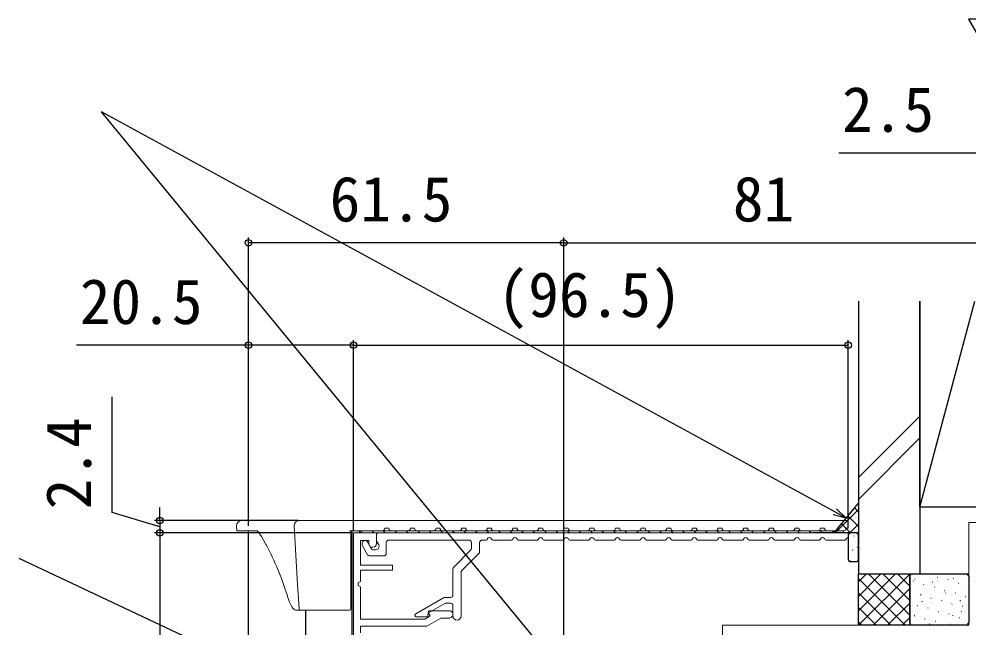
# Model space of a CAD drawing. Units: millimetres, scale not verified. Extents: x -525 to 525, y -783 to 779.
# Drawn here: x -340.2 to -154.9, y 397.3 to 516.1 of the extents above; entities that cross this region are included whole.
import ezdxf
from ezdxf.enums import TextEntityAlignment as Align

# ---------------------------------------------------------------- set-up
doc = ezdxf.new("R2010")
doc.units = ezdxf.units.MM
doc.header["$LTSCALE"] = 4
for name, color, linetype, lineweight in [('0-0_0', 30, 'Continuous', 18), ('0-2_YKK_11', 211, 'Continuous', 18), ('0-3_YKK_11E', 4, 'Continuous', 18), ('0-5_YKK_13', 4, 'Continuous', 18)]:
    doc.layers.add(name, color=color, linetype=linetype, lineweight=lineweight)
for name, color, linetype in [('0-4_YKK_12', 2, 'Continuous'), ('0-6_YKK_D', 6, 'Continuous'), ('0-8_YSS_K', 3, 'Continuous'), ('0-9_YSS_KE', 3, 'Continuous')]:
    doc.layers.add(name, color=color, linetype=linetype)
doc.styles.add('ＭＳ ゴシック', font='')
doc.styles.get('ＭＳ ゴシック').set_extended_font_data('MS Gothic')

msp = doc.modelspace()

# ---------------------------------------------------------------- linework, layer by layer
at = {"layer": '0-0_0'}
for p, q in [((-270.45, 415.53), (-270.45, 414.31)), ((-178.45, 415.83), (-270.15, 415.83)), ((-273.25, 413.83), (-273.25, 413.489)), ((-273.209, 413.339), (-272.194, 411.58)), ((-272.569, 414.33), (-272.75, 414.33)), ((-271.501, 412.78), (-272.309, 414.18)), ((-270.409, 414.16), (-270.017, 413.48)), ((-268.55, 411.83), (-268.55, 413.93)), ((-268.05, 414.43), (-252.45, 414.43)), ((-251.95, 413.93), (-251.95, 412.8)), ((-250.35, 412.137), (-250.35, 413.93)), ((-249.85, 414.43), (-249.072, 414.43)), ((-248.894, 414.539), (-248.806, 414.711)), ((-248.093, 414.711), (-248.033, 414.593)), ((-247.766, 414.43), (-244.072, 414.43)), ((-243.894, 414.539), (-243.806, 414.711)), ((-243.093, 414.711), (-243.033, 414.593)), ((-242.766, 414.43), (-239.072, 414.43)), ((-238.894, 414.539), (-238.806, 414.711)), ((-238.093, 414.711), (-238.033, 414.593)), ((-237.766, 414.43), (-234.072, 414.43)), ((-233.894, 414.539), (-233.806, 414.711)), ((-233.093, 414.711), (-233.033, 414.593)), ((-232.766, 414.43), (-229.072, 414.43)), ((-228.894, 414.539), (-228.806, 414.711)), ((-228.093, 414.711), (-228.033, 414.593)), ((-227.766, 414.43), (-224.072, 414.43)), ((-223.894, 414.539), (-223.806, 414.711)), ((-223.093, 414.711), (-223.033, 414.593)), ((-222.766, 414.43), (-219.072, 414.43)), ((-218.894, 414.539), (-218.806, 414.711)), ((-218.093, 414.711), (-218.033, 414.593)), ((-217.766, 414.43), (-214.072, 414.43)), ((-213.894, 414.539), (-213.806, 414.711)), ((-213.093, 414.711), (-213.033, 414.593)), ((-212.766, 414.43), (-209.072, 414.43)), ((-208.894, 414.539), (-208.806, 414.711)), ((-208.093, 414.711), (-208.033, 414.593)), ((-207.766, 414.43), (-204.072, 414.43)), ((-203.894, 414.539), (-203.806, 414.711)), ((-203.093, 414.711), (-203.033, 414.593)), ((-202.766, 414.43), (-199.072, 414.43)), ((-198.894, 414.539), (-198.806, 414.711)), ((-198.093, 414.711), (-198.033, 414.593)), ((-197.766, 414.43), (-194.072, 414.43)), ((-193.894, 414.539), (-193.806, 414.711)), ((-193.093, 414.711), (-193.033, 414.593)), ((-192.766, 414.43), (-189.072, 414.43)), ((-188.894, 414.539), (-188.806, 414.711)), ((-188.093, 414.711), (-188.033, 414.593)), ((-187.766, 414.43), (-184.072, 414.43)), ((-183.894, 414.539), (-183.806, 414.711)), ((-183.093, 414.711), (-183.033, 414.593)), ((-182.766, 414.43), (-179.072, 414.43)), ((-178.894, 414.539), (-178.806, 414.711)), ((-270.65, 412.53), (-271.068, 412.53)), ((-252.096, 412.446), (-255.403, 409.139)), ((-253.803, 408.476), (-250.496, 411.783)), ((-271.761, 411.33), (-269.05, 411.33)), ((-255.55, 408.785), (-255.55, 403.73)), ((-253.95, 399.63), (-253.95, 408.123)), ((-257.396, 403.163), (-262.8, 400.043)), ((-256.05, 403.23), (-257.146, 403.23)), ((-256.852, 402.13), (-256.05, 402.13)), ((-260.3, 400.216), (-257.102, 402.063)), ((-255.55, 401.63), (-255.55, 399.63)), ((-262.95, 399.783), (-262.95, 399.73)), ((-262.65, 399.43), (-260.75, 399.43)), ((-260.45, 399.73), (-260.45, 399.956))]:
    msp.add_line(p, q, dxfattribs=at)
for centre, radius, start, end in [((-270.15, 415.53), 0.3, 90, 180), ((-272.75, 413.83), 0.5, 90, 180), ((-272.95, 413.489), 0.3, 180, 210), ((-272.569, 414.03), 0.3, 30, 90), ((-270.15, 414.31), 0.3, 180, 210), ((-270.45, 413.23), 0.5, 0, 30), ((-268.05, 413.93), 0.5, 90, 180), ((-252.45, 413.93), 0.5, 0, 90), ((-249.85, 413.93), 0.5, 90, 180), ((-249.072, 414.63), 0.2, 270, 332.98111), ((-248.45, 414.53), 0.4, 27.01889, 152.98111), ((-247.766, 414.73), 0.3, 207.01889, 270), ((-244.072, 414.63), 0.2, 270, 332.98111), ((-243.45, 414.53), 0.4, 27.01889, 152.98111), ((-242.766, 414.73), 0.3, 207.01889, 270), ((-239.072, 414.63), 0.2, 270, 332.98111), ((-238.45, 414.53), 0.4, 27.01889, 152.98111), ((-237.766, 414.73), 0.3, 207.01889, 270), ((-234.072, 414.63), 0.2, 270, 332.98111), ((-233.45, 414.53), 0.4, 27.01889, 152.98111), ((-232.766, 414.73), 0.3, 207.01889, 270), ((-229.072, 414.63), 0.2, 270, 332.98111), ((-228.45, 414.53), 0.4, 27.01889, 152.98111), ((-227.766, 414.73), 0.3, 207.01889, 270), ((-224.072, 414.63), 0.2, 270, 332.98111), ((-223.45, 414.53), 0.4, 27.01889, 152.98111), ((-222.766, 414.73), 0.3, 207.01889, 270), ((-219.072, 414.63), 0.2, 270, 332.98111), ((-218.45, 414.53), 0.4, 27.01889, 152.98111), ((-217.766, 414.73), 0.3, 207.01889, 270), ((-214.072, 414.63), 0.2, 270, 332.98111), ((-213.45, 414.53), 0.4, 27.01889, 152.98111), ((-212.766, 414.73), 0.3, 207.01889, 270), ((-209.072, 414.63), 0.2, 270, 332.98111), ((-208.45, 414.53), 0.4, 27.01889, 152.98111), ((-207.766, 414.73), 0.3, 207.01889, 270), ((-204.072, 414.63), 0.2, 270, 332.98111), ((-203.45, 414.53), 0.4, 27.01889, 152.98111), ((-202.766, 414.73), 0.3, 207.01889, 270), ((-199.072, 414.63), 0.2, 270, 332.98111), ((-198.45, 414.53), 0.4, 27.01889, 152.98111), ((-197.766, 414.73), 0.3, 207.01889, 270), ((-194.072, 414.63), 0.2, 270, 332.98111), ((-193.45, 414.53), 0.4, 27.01889, 152.98111), ((-192.766, 414.73), 0.3, 207.01889, 270), ((-189.072, 414.63), 0.2, 270, 332.98111), ((-188.45, 414.53), 0.4, 27.01889, 152.98111), ((-187.766, 414.73), 0.3, 207.01889, 270), ((-184.072, 414.63), 0.2, 270, 332.98111), ((-183.45, 414.53), 0.4, 27.01889, 152.98111), ((-182.766, 414.73), 0.3, 207.01889, 270), ((-179.072, 414.63), 0.2, 270, 332.98111), ((-178.45, 414.53), 0.4, 90, 152.98111), ((-271.761, 411.83), 0.5, 210, 270), ((-271.068, 413.03), 0.5, 210, 270), ((-270.65, 413.23), 0.7, 270, 0), ((-269.05, 411.83), 0.5, 270, 0), ((-252.45, 412.8), 0.5, 315, 0), ((-250.85, 412.137), 0.5, 315, 0), ((-255.05, 408.785), 0.5, 135, 180), ((-253.45, 408.123), 0.5, 135, 180), ((-257.146, 402.73), 0.5, 90, 120), ((-256.852, 401.63), 0.5, 90, 120), ((-256.05, 403.73), 0.5, 270, 0), ((-256.05, 401.63), 0.5, 0, 90), ((-262.65, 399.783), 0.3, 120, 180), ((-262.65, 399.73), 0.3, 180, 270), ((-260.75, 399.73), 0.3, 270, 0), ((-260.15, 399.956), 0.3, 120, 180), ((-254.75, 399.63), 0.8, 180, 0)]:
    msp.add_arc(centre, radius, start, end, dxfattribs=at)
at = {"layer": '0-2_YKK_11', "color": 30}
msp.add_line((-178.45, 415.83), (-178.45, 414.93), dxfattribs=at)
for points in [[(-274.95, 415.83), (-274.95, 354.83), (-246.95, 354.83)], [(-270.45, 413.73), (-270.45, 415.83), (-274.95, 415.83)], [(-256.25, 400.63), (-260.176, 400.63), (-260.373, 400.289), (-259.99, 399.627), (-261.025, 399.03), (-273.55, 399.03), (-273.55, 405.33), (-274.05, 405.585), (-274.05, 406.075), (-273.55, 406.33), (-273.55, 408.53), (-267.35, 408.53), (-267.35, 409.53), (-273.55, 409.53), (-273.55, 414.33), (-271.95, 414.33), (-271.95, 413.63), (-271.603, 413.03), (-271.15, 413.03)], [(-273.55, 396.33), (-273.55, 397.63), (-260.65, 397.63), (-257.878, 399.23), (-256.25, 399.23)]]:
    msp.add_lwpolyline(points, dxfattribs=at)
for centre, start, end in [((-271.15, 413.73), 270.00001, 359.99999), ((-256.25, 399.93), 269.99999, 90.00001)]:
    msp.add_arc(centre, 0.7, start, end, dxfattribs=at)
at = {"layer": '0-3_YKK_11E'}
msp.add_lwpolyline([(-152.449, 417.83), (-154.949, 417.83), (-154.949, 397.83), (-202.949, 397.83), (-202.949, 356.83), (-197.949, 351.83), (-197.949, 347.83), (-166.649, 347.83), (-159.649, 347.83), (-159.649, 344.83), (-156.649, 344.83), (-156.649, 346.03), (-158.449, 346.03), (-158.449, 347.83), (-146.649, 347.83)], dxfattribs=at)
at = {"layer": '0-4_YKK_12'}
for p, q in [((-295.448, 117.057), (-295.448, 416.23)), ((-275.238, 354.43), (-275.238, 416.23)), ((-284.251, 117.057), (-284.251, 400.73))]:
    msp.add_line(p, q, dxfattribs=at)
msp.add_lwpolyline([(-154.996, 516.067), (-150.449, 508.192), (-145.902, 516.067)], close=True, dxfattribs=at)
at = {"layer": '0-5_YKK_13'}
for p, q in [((-297.688, 416.23), (-297.75, 417.23)), ((-296.75, 418.23), (-293.089, 418.23)), ((-293.089, 418.23), (-285.55, 418.23)), ((-285.849, 405.776), (-286.55, 417.23)), ((-285.55, 418.23), (-178.45, 418.23)), ((-178.45, 416.73), (-178.45, 418.23)), ((-293.673, 416.23), (-297.688, 416.23)), ((-293.194, 415.605), (-292.907, 415.131)), ((-269.35, 416.23), (-275.75, 416.23)), ((-275.45, 416.23), (-275.45, 401.03)), ((-273.635, 416.23), (-273.235, 415.83)), ((-271.39, 416.23), (-270.99, 415.83)), ((-269.144, 416.23), (-268.744, 415.83)), ((-268.85, 416.73), (-268.05, 416.73)), ((-264.35, 416.23), (-267.55, 416.23)), ((-266.899, 416.23), (-266.499, 415.83)), ((-264.654, 416.23), (-264.254, 415.83)), ((-263.85, 416.73), (-263.05, 416.73)), ((-259.35, 416.23), (-262.55, 416.23)), ((-262.409, 416.23), (-262.009, 415.83)), ((-260.164, 416.23), (-259.764, 415.83)), ((-258.85, 416.73), (-258.05, 416.73)), ((-257.919, 416.23), (-257.519, 415.83)), ((-254.35, 416.23), (-257.55, 416.23)), ((-255.674, 416.23), (-255.274, 415.83)), ((-253.85, 416.73), (-253.05, 416.73)), ((-253.429, 416.23), (-253.029, 415.83)), ((-249.35, 416.23), (-252.55, 416.23)), ((-251.184, 416.23), (-250.784, 415.83)), ((-248.939, 416.23), (-248.539, 415.83)), ((-248.85, 416.73), (-248.05, 416.73)), ((-244.35, 416.23), (-247.55, 416.23)), ((-246.694, 416.23), (-246.294, 415.83)), ((-244.449, 416.23), (-244.049, 415.83)), ((-243.85, 416.73), (-243.05, 416.73)), ((-239.35, 416.23), (-242.55, 416.23)), ((-242.204, 416.23), (-241.804, 415.83)), ((-239.959, 416.23), (-239.559, 415.83)), ((-238.85, 416.73), (-238.05, 416.73)), ((-237.714, 416.23), (-237.314, 415.83)), ((-234.35, 416.23), (-237.55, 416.23)), ((-235.469, 416.23), (-235.069, 415.83)), ((-233.85, 416.73), (-233.05, 416.73)), ((-233.223, 416.23), (-232.823, 415.83)), ((-229.35, 416.23), (-232.55, 416.23)), ((-230.978, 416.23), (-230.578, 415.83)), ((-228.85, 416.73), (-228.05, 416.73)), ((-228.733, 416.23), (-228.333, 415.83)), ((-224.35, 416.23), (-227.55, 416.23)), ((-226.488, 416.23), (-226.088, 415.83)), ((-224.243, 416.23), (-223.843, 415.83)), ((-223.85, 416.73), (-223.05, 416.73)), ((-219.35, 416.23), (-222.55, 416.23)), ((-221.998, 416.23), (-221.598, 415.83)), ((-219.753, 416.23), (-219.353, 415.83)), ((-218.85, 416.73), (-218.05, 416.73)), ((-214.35, 416.23), (-217.55, 416.23)), ((-217.508, 416.23), (-217.108, 415.83)), ((-215.263, 416.23), (-214.863, 415.83)), ((-213.85, 416.73), (-213.05, 416.73)), ((-213.018, 416.23), (-212.618, 415.83)), ((-209.35, 416.23), (-212.55, 416.23)), ((-210.773, 416.23), (-210.373, 415.83)), ((-208.85, 416.73), (-208.05, 416.73)), ((-208.528, 416.23), (-208.128, 415.83)), ((-204.35, 416.23), (-207.55, 416.23)), ((-206.283, 416.23), (-205.883, 415.83)), ((-204.038, 416.23), (-203.638, 415.83)), ((-203.85, 416.73), (-203.05, 416.73)), ((-199.35, 416.23), (-202.55, 416.23)), ((-201.793, 416.23), (-201.393, 415.83)), ((-199.547, 416.23), (-199.147, 415.83)), ((-198.85, 416.73), (-198.05, 416.73)), ((-194.35, 416.23), (-197.55, 416.23)), ((-197.302, 416.23), (-196.902, 415.83)), ((-195.057, 416.23), (-194.657, 415.83)), ((-193.85, 416.73), (-193.05, 416.73)), ((-192.812, 416.23), (-192.412, 415.83)), ((-189.35, 416.23), (-192.55, 416.23)), ((-190.567, 416.23), (-190.167, 415.83)), ((-188.85, 416.73), (-188.05, 416.73)), ((-188.322, 416.23), (-187.922, 415.83)), ((-184.35, 416.23), (-187.55, 416.23)), ((-186.077, 416.23), (-185.677, 415.83)), ((-183.85, 416.73), (-183.05, 416.73)), ((-183.832, 416.23), (-183.432, 415.83)), ((-179.35, 416.23), (-182.55, 416.23)), ((-181.587, 416.23), (-181.187, 415.83)), ((-178.85, 416.73), (-178.45, 416.73)), ((-285.558, 401.011), (-285.849, 405.776)), ((-285.258, 400.73), (-286.09, 400.73)), ((-275.75, 400.73), (-285.258, 400.73))]:
    msp.add_line(p, q, dxfattribs=at)
for points in [[(-293.707, 416.227), (-293.21, 415.63), (-293.194, 415.605)], [(-292.902, 415.142), (-292.119, 413.702), (-292.033, 413.529)], [(-287.756, 403.258), (-287.686, 403.034), (-287.408, 402.306), (-287.119, 401.701), (-286.825, 401.228), (-286.509, 400.891), (-286.252, 400.754), (-286.088, 400.748)]]:
    msp.add_lwpolyline(points, dxfattribs=at)
msp.add_lwpolyline([(-179.377, 415.83), (-273.749, 415.83), (-273.749, 416.23), (-179.377, 416.23)], close=True, dxfattribs=at)
for centre, radius, start, end in [((-296.75, 417.23), 1, 90, 180), ((-285.55, 417.23), 1, 90, 180), ((-269.35, 416.73), 0.5, 270, 0), ((-267.55, 416.73), 0.5, 180, 270), ((-264.35, 416.73), 0.5, 270, 0), ((-262.55, 416.73), 0.5, 180, 270), ((-259.35, 416.73), 0.5, 270, 0), ((-257.55, 416.73), 0.5, 180, 270), ((-254.35, 416.73), 0.5, 270, 0), ((-252.55, 416.73), 0.5, 180, 270), ((-249.35, 416.73), 0.5, 270, 0), ((-247.55, 416.73), 0.5, 180, 270), ((-244.35, 416.73), 0.5, 270, 0), ((-242.55, 416.73), 0.5, 180, 270), ((-239.35, 416.73), 0.5, 270, 0), ((-237.55, 416.73), 0.5, 180, 270), ((-234.35, 416.73), 0.5, 270, 0), ((-232.55, 416.73), 0.5, 180, 270), ((-229.35, 416.73), 0.5, 270, 0), ((-227.55, 416.73), 0.5, 180, 270), ((-224.35, 416.73), 0.5, 270, 0), ((-222.55, 416.73), 0.5, 180, 270), ((-219.35, 416.73), 0.5, 270, 0), ((-217.55, 416.73), 0.5, 180, 270), ((-214.35, 416.73), 0.5, 270, 0), ((-212.55, 416.73), 0.5, 180, 270), ((-209.35, 416.73), 0.5, 270, 0), ((-207.55, 416.73), 0.5, 180, 270), ((-204.35, 416.73), 0.5, 270, 0), ((-202.55, 416.73), 0.5, 180, 270), ((-199.35, 416.73), 0.5, 270, 0), ((-197.55, 416.73), 0.5, 180, 270), ((-194.35, 416.73), 0.5, 270, 0), ((-192.55, 416.73), 0.5, 180, 270), ((-189.35, 416.73), 0.5, 270, 0), ((-187.55, 416.73), 0.5, 180, 270), ((-184.35, 416.73), 0.5, 270, 0), ((-182.55, 416.73), 0.5, 180, 270), ((-179.35, 416.73), 0.5, 270, 0), ((-345.037, 385.759), 59.895, 16.98741, 27.75255), ((-285.258, 401.03), 0.3, 183.5, 270), ((-275.75, 401.03), 0.3, 270, 0)]:
    msp.add_arc(centre, radius, start, end, dxfattribs=at)
at = {"layer": '0-6_YKK_D'}
for p, q in [((-152.95, 489.914), (-180.277, 489.914)), ((-295.448, 417.23), (-295.448, 473.43)), ((-233.95, 338.03), (-233.95, 473.43)), ((-233.95, 338.53), (-233.95, 473.43)), ((-233.95, 472.43), (-295.448, 472.43)), ((-233.95, 472.43), (-152.95, 472.43)), ((-295.448, 417.23), (-295.448, 453.43)), ((-274.95, 416.33), (-274.95, 453.43)), ((-274.95, 416.33), (-274.95, 453.43)), ((-274.95, 452.43), (-178.45, 452.43)), ((-178.45, 416.83), (-178.45, 453.43)), ((-312.749, 418.23), (-312.749, 420.78)), ((-285.75, 418.23), (-313.749, 418.23)), ((-312.749, 418.23), (-312.749, 415.83)), ((-312.749, 418.23), (-312.749, 415.83)), ((-275.31, 415.83), (-313.749, 415.83)), ((-275.31, 415.83), (-313.749, 415.83)), ((-312.749, 415.83), (-312.749, 413.28)), ((-312.749, 415.83), (-312.749, 320.83))]:
    msp.add_line(p, q, dxfattribs=at)
for points in [[(-198.869, 345.717), (-200.489, 347.687), (-324.072, 497.984)], [(-178.827, 418.734), (-181.066, 419.955), (-324.072, 497.984)], [(-274.95, 452.43), (-295.448, 452.43), (-328.953, 452.43)], [(-312.749, 417.03), (-321.999, 419.805), (-321.999, 442.373)], [(-180.739, 420.555), (-178.827, 418.734), (-181.393, 419.355)], [(-194.646, 342.203), (-196.953, 343.291), (-340.193, 410.867)]]:
    msp.add_lwpolyline(points, dxfattribs=at)
for centre in [(-295.448, 472.43), (-233.95, 472.43), (-233.95, 472.43), (-295.448, 452.43), (-274.95, 452.43), (-274.95, 452.43), (-178.45, 452.43), (-312.749, 418.23), (-312.749, 415.83), (-312.749, 415.83)]:
    msp.add_circle(centre, 0.637, dxfattribs=at)
at = {"layer": '0-8_YSS_K'}
for p, q in [((-164.449, 461.041), (-164.449, 420.83)), ((-164.449, 420.83), (-153.726, 461.041)), ((-164.449, 438.615), (-176.449, 426.615)), ((-176.449, 422.372), (-164.449, 434.372)), ((-176.449, 432.83), (-176.449, 427.83)), ((-181.206, 415.83), (-176.449, 421.638)), ((-176.449, 419.915), (-177.225, 420.691)), ((-180.992, 415.83), (-176.449, 420.372)), ((-176.449, 417.086), (-178.498, 419.136)), ((-178.021, 415.83), (-179.772, 417.581)), ((-178.163, 415.83), (-176.449, 417.544)), ((-176.449, 415.83), (-185.375, 415.83)), ((-180.849, 415.83), (-181.045, 416.026)), ((-178.449, 415.33), (-178.449, 410.73)), ((-176.949, 415.83), (-177.949, 415.83)), ((-177.275, 415.196), (-177.319, 415.219)), ((-176.449, 410.73), (-176.449, 415.33)), ((-177.857, 413.319), (-177.864, 413.327)), ((-177.546, 412.454), (-177.593, 412.543)), ((-176.632, 413.004), (-176.676, 413.028)), ((-178.066, 410.38), (-178.11, 410.404)), ((-177.949, 410.23), (-176.949, 410.23)), ((-176.449, 406.284), (-174.903, 407.83)), ((-176.449, 403.455), (-172.074, 407.83)), ((-176.449, 400.627), (-169.246, 407.83)), ((-176.417, 397.83), (-166.449, 407.798)), ((-166.449, 399.785), (-174.494, 407.83)), ((-166.449, 402.613), (-171.666, 407.83)), ((-166.449, 405.442), (-168.838, 407.83)), ((-165.949, 407.832), (-155.449, 407.832)), ((-164.449, 407.832), (-154.949, 407.832)), ((-167.323, 397.83), (-176.449, 406.957)), ((-166.449, 398.332), (-166.449, 407.332)), ((-165.781, 406.462), (-165.738, 406.486)), ((-165.403, 406.789), (-165.357, 406.877)), ((-162.045, 406.189), (-162.038, 406.197)), ((-161.089, 407.186), (-161.045, 407.21)), ((-159.012, 406.753), (-158.968, 406.777)), ((-158.284, 406.374), (-158.277, 406.382)), ((-157.945, 406.918), (-157.898, 407.007)), ((-156.987, 406.019), (-156.944, 406.043)), ((-154.949, 407.332), (-154.949, 398.332)), ((-170.151, 397.83), (-176.449, 404.128)), ((-173.589, 397.83), (-166.449, 404.97)), ((-166.424, 404.271), (-166.381, 404.295)), ((-166.039, 405.744), (-166.033, 405.751)), ((-163.757, 405.728), (-163.713, 405.752)), ((-161.68, 405.296), (-161.636, 405.32)), ((-160.226, 404.207), (-160.219, 404.214)), ((-159.655, 404.562), (-159.611, 404.586)), ((-159.452, 404.067), (-159.405, 404.155)), ((-157.579, 404.129), (-157.535, 404.153)), ((-156.231, 404.652), (-156.225, 404.66)), ((-170.761, 397.83), (-166.449, 402.141)), ((-164.348, 403.838), (-164.304, 403.862)), ((-164.253, 403.724), (-164.247, 403.731)), ((-164.021, 402.413), (-163.974, 402.501)), ((-162.323, 403.104), (-162.279, 403.128)), ((-160.247, 402.672), (-160.203, 402.696)), ((-158.44, 402.187), (-158.433, 402.194)), ((-156.562, 402.542), (-156.515, 402.631)), ((-155.554, 403.395), (-155.51, 403.419)), ((-172.98, 397.83), (-176.449, 401.3)), ((-166.195, 401.556), (-166.188, 401.564)), ((-164.991, 401.647), (-164.947, 401.671)), ((-162.915, 401.214), (-162.871, 401.238)), ((-162.201, 402.002), (-162.194, 402.009)), ((-160.89, 400.48), (-160.846, 400.504)), ((-158.222, 401.938), (-158.178, 401.962)), ((-156.387, 400.465), (-156.38, 400.472)), ((-156.145, 401.505), (-156.101, 401.529)), ((-175.808, 397.83), (-176.449, 398.471)), ((-167.932, 397.83), (-166.449, 399.313)), ((-165.582, 399.757), (-165.538, 399.781)), ((-165.527, 399.562), (-165.481, 399.65)), ((-164.409, 399.536), (-164.402, 399.544)), ((-163.558, 399.023), (-163.514, 399.047)), ((-161.481, 398.591), (-161.437, 398.614)), ((-160.381, 400.019), (-160.375, 400.027)), ((-158.813, 400.048), (-158.769, 400.072)), ((-158.069, 399.691), (-158.022, 399.779)), ((-156.788, 399.314), (-156.744, 399.338)), ((-155.449, 397.832), (-165.949, 397.832)), ((-162.638, 398.037), (-162.591, 398.125)), ((-159.456, 397.856), (-159.412, 397.88)), ((-158.595, 397.999), (-158.589, 398.007)), ((-155.179, 398.166), (-155.133, 398.255))]:
    msp.add_line(p, q, dxfattribs=at)
msp.add_lwpolyline([(-152.449, 420.83), (-164.449, 420.83), (-164.449, 461.041)], dxfattribs=at)
msp.add_lwpolyline([(-176.449, 407.83), (-166.449, 407.83), (-166.449, 397.83), (-176.449, 397.83)], close=True, dxfattribs=at)
for centre, start, end in [((-177.949, 415.33), 90, 180), ((-176.949, 415.33), 0, 90), ((-177.949, 410.73), 180, 270), ((-176.949, 410.73), 270, 0), ((-165.949, 407.332), 90, 180), ((-155.449, 407.332), 0, 90), ((-165.949, 398.332), 180, 270), ((-155.449, 398.332), 270, 0)]:
    msp.add_arc(centre, 0.5, start, end, dxfattribs=at)
at = {"layer": '0-9_YSS_KE'}
for p, q in [((-176.449, 461.041), (-176.449, 407.83)), ((-164.449, 461.041), (-164.449, 407.832)), ((-176.449, 407.83), (-164.449, 407.83))]:
    msp.add_line(p, q, dxfattribs=at)

# ---------------------------------------------------------------- texts
at = {"layer": '0-6_YKK_D', "style": 'ＭＳ ゴシック'}
for s, p in [('2.5', (-179.663, 491.414)), ('61.5', (-279.597, 473.93)), ('81', (-200.95, 473.93)), ('(96.5)', (-246.847, 455.293)), ('20.5', (-328.339, 453.93))]:
    msp.add_text(s, height=8.798, dxfattribs=at).set_placement(p, align=Align.BOTTOM_LEFT)
msp.add_text('2.4', height=8.798, rotation=90, dxfattribs=at).set_placement((-323.499, 420.418), align=Align.BOTTOM_LEFT)

doc.saveas('drawing.dxf')
